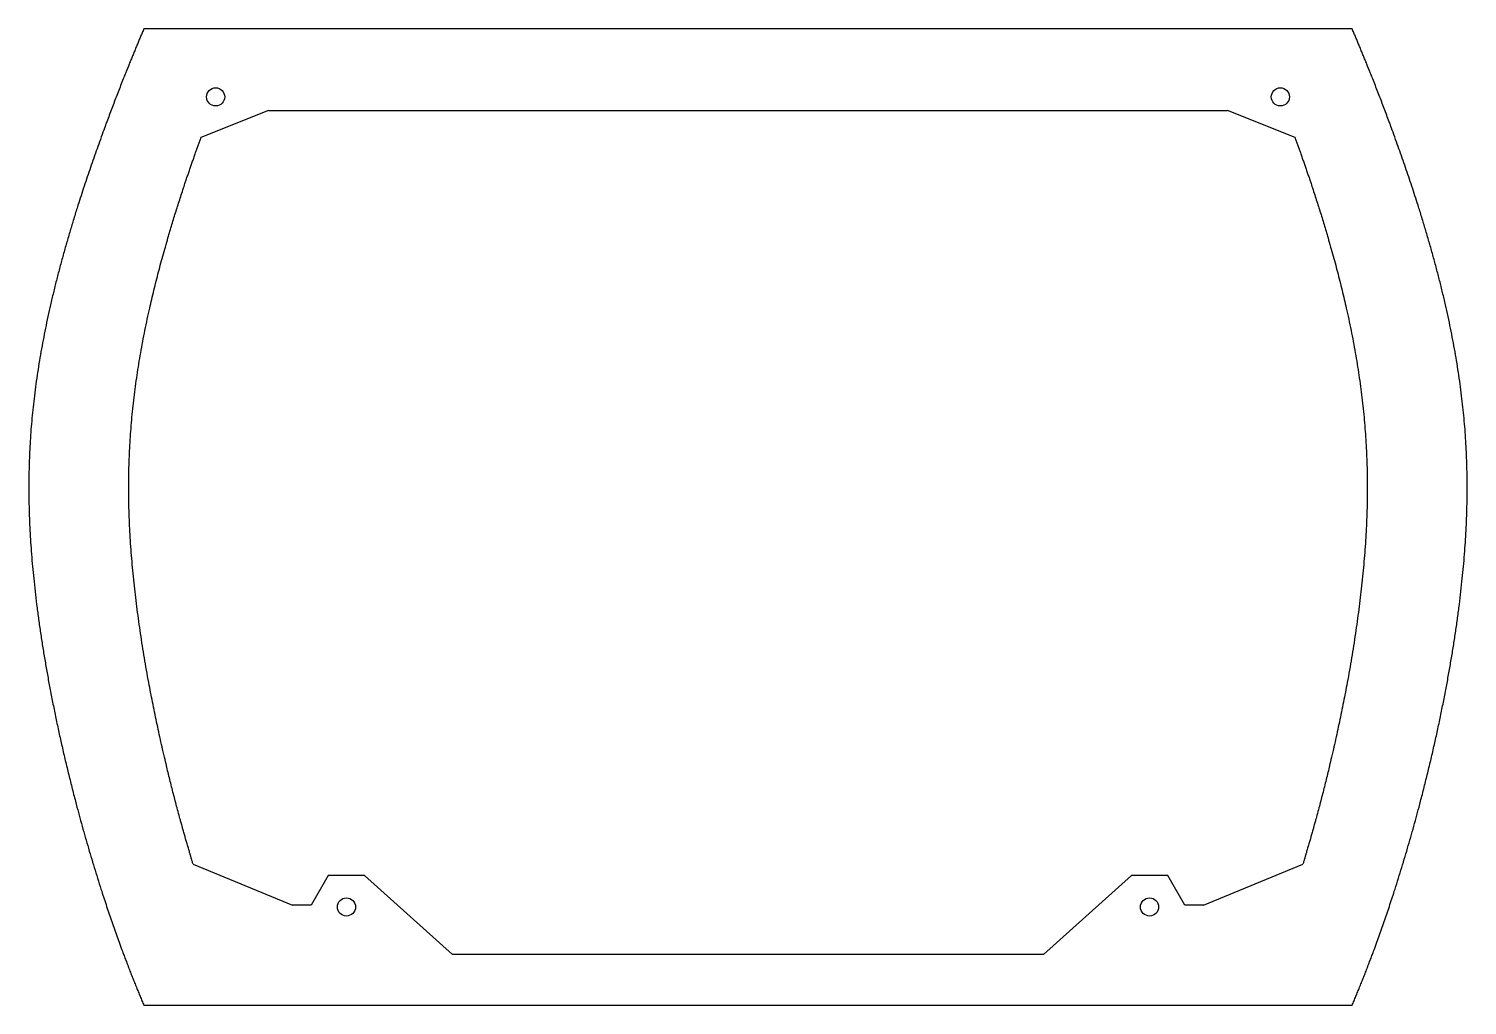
# Model space of a CAD drawing. Header units: millimetres. Extents: x -79 to 79, y -57 to 51.
import ezdxf

# ---------------------------------------------------------------- set-up
doc = ezdxf.new("R2010")
doc.units = ezdxf.units.MM
doc.layers.get('0').update_dxf_attribs({"linetype": 'CONTINUOUS'})

msp = doc.modelspace()

# ---------------------------------------------------------------- linework, layer by layer
for p, q in [((66.5, 50.5), (-66.5, 50.5)), ((-52.78, 41.5), (-60.21, 38.53)), ((-52.78, 41.5), (52.78, 41.5)), ((60.21, 38.53), (52.78, 41.5)), ((-61.08, -41.47), (-50.14, -46)), ((-46.2, -42.72), (-48.09, -46)), ((-42.2, -42.72), (-46.2, -42.72)), ((-32.54, -51.42), (-42.2, -42.72)), ((42.2, -42.72), (32.54, -51.42)), ((46.2, -42.72), (42.2, -42.72)), ((48.09, -46), (46.2, -42.72)), ((50.14, -46), (61.08, -41.47)), ((-48.09, -46), (-50.14, -46)), ((50.14, -46), (48.09, -46)), ((32.54, -51.42), (-32.54, -51.42)), ((-66.5, -57), (66.5, -57))]:
    msp.add_line(p, q)
for centre in [(-58.6, 43), (58.6, 43), (-44.2, -46.18), (44.2, -46.18)]:
    msp.add_circle(centre, 1)
for points in [[(-66.5, 50.5), (-67.3, 48.62), (-68.88, 44.77), (-71.21, 38.78), (-74.15, 30.41), (-77.14, 19.7), (-79.02, 9.04), (-79.48, -1.41), (-78.62, -12.22), (-76.74, -23.65), (-74.01, -35.33), (-71.29, -44.44), (-68.99, -50.89), (-67.35, -55), (-66.5, -57)], [(66.5, -57), (67.35, -55), (68.99, -50.89), (71.29, -44.44), (74.01, -35.33), (76.74, -23.65), (78.62, -12.22), (79.48, -1.41), (79.02, 9.04), (77.14, 19.7), (74.15, 30.41), (71.21, 38.78), (68.88, 44.77), (67.3, 48.62), (66.5, 50.5)]]:
    msp.add_open_spline(points, degree=5)
for points, knots in [([(-61.08, -41.47), (-61.45, -40.24), (-62.48, -36.74), (-64.04, -30.88), (-65.91, -22.62), (-67.62, -12.22), (-68.48, -1.41), (-68.02, 9.04), (-66.22, 19.25), (-64, 27.35), (-62.09, 33.23), (-60.79, 36.92), (-60.21, 38.53)], [-0.8546316, -0.8546316, -0.8546316, -0.8546316, -0.8546316, -0.8546316, -0.8, -0.7, -0.6, -0.5, -0.4, -0.3, -0.2, -0.1214715, -0.1214715, -0.1214715, -0.1214715, -0.1214715, -0.1214715]), ([(60.21, 38.53), (60.79, 36.92), (62.09, 33.23), (64, 27.35), (66.22, 19.25), (68.02, 9.04), (68.48, -1.41), (67.62, -12.22), (65.91, -22.62), (64.04, -30.88), (62.48, -36.74), (61.45, -40.24), (61.08, -41.47)], [0.1214715, 0.1214715, 0.1214715, 0.1214715, 0.1214715, 0.1214715, 0.2, 0.3, 0.4, 0.5, 0.6, 0.7, 0.8, 0.8546316, 0.8546316, 0.8546316, 0.8546316, 0.8546316, 0.8546316])]:
    msp.add_open_spline(points, degree=5, knots=knots)

doc.saveas('drawing.dxf')
